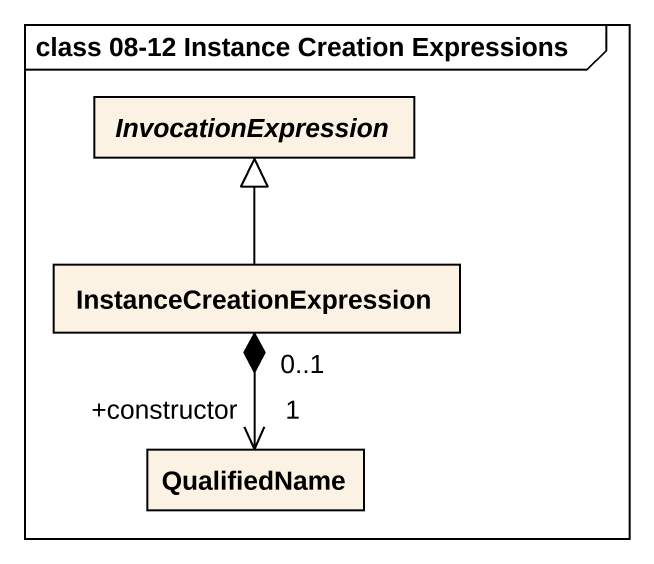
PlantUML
@startuml
mainframe class 08-12 Instance Creation Expressions
hide circle
hide empty members
abstract class InvocationExpression
class InstanceCreationExpression
class QualifiedName
InstanceCreationExpression -up-|> InvocationExpression
InstanceCreationExpression "0..1" *--> "+constructor\n1" QualifiedName
@enduml
